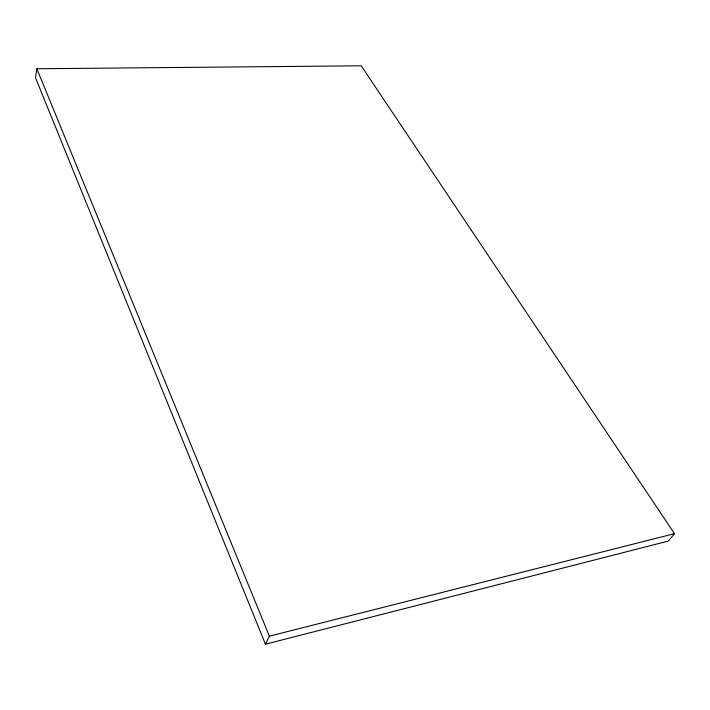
<?xml version="1.0" encoding="UTF-8"?>
<svg xmlns="http://www.w3.org/2000/svg" width="710" height="710" viewBox="0 0 710 710"><rect width="100%" height="100%" fill="white"/><g stroke="black" fill="none" stroke-linecap="round" stroke-linejoin="round"><path stroke-width="1.06" d="M36.849 68.763L35.5 77.692L265.433 644.201L668.341 541.064L674.5 533.672L361.23 65.799L36.849 68.763L269.383 636.151L265.433 644.201M269.383 636.151L674.5 533.672"/></g></svg>
